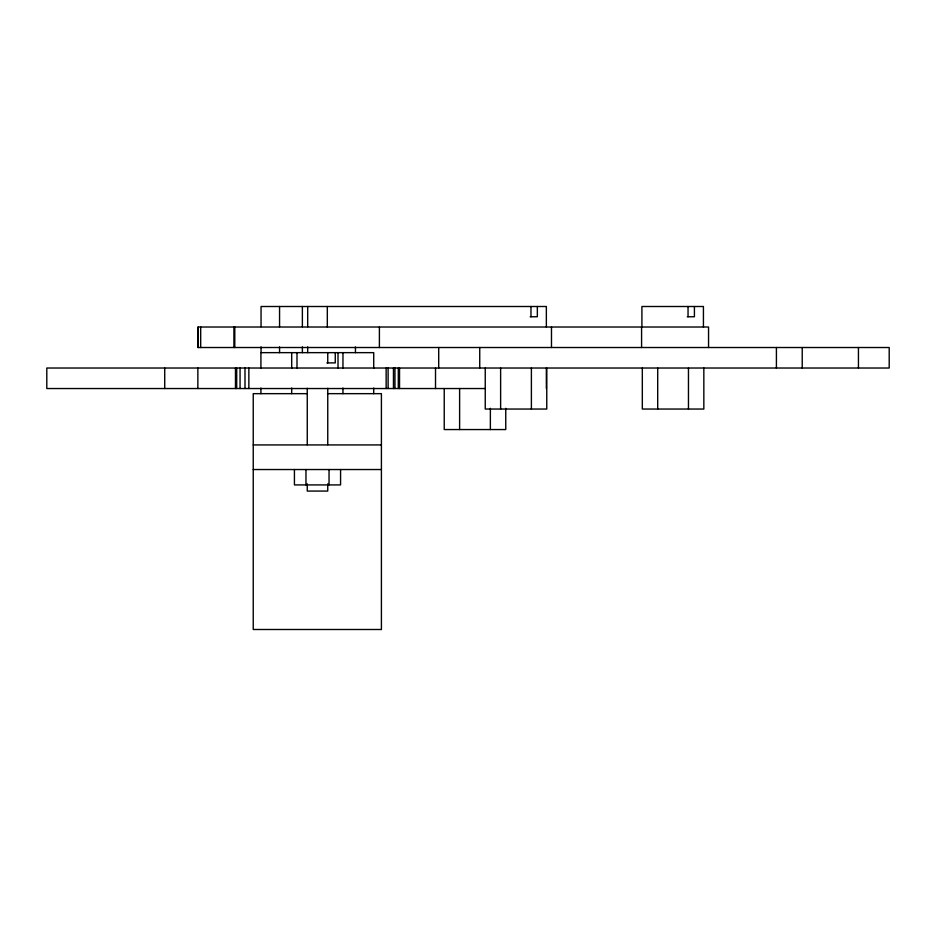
<?xml version="1.0" encoding="UTF-8"?>
<svg xmlns="http://www.w3.org/2000/svg" width="936" height="936" viewBox="0 0 936 936"><rect width="100%" height="100%" fill="white"/><g stroke="black" fill="none" stroke-linecap="round" stroke-linejoin="round"><path stroke-width="1.4" d="M530.197 316.754L537.346 316.754L537.346 306.505M687.281 316.754L694.418 316.754L694.418 306.505M326.863 362.899L335.263 362.899L335.263 352.65M485.105 388.534L46.8 388.534L46.8 368.024L889.2 368.024L889.2 347.513L197.987 347.513L197.987 327.015L708.552 327.015L708.552 347.513M307.125 393.658L253.235 393.658L253.235 629.495L381.408 629.495L381.408 393.658L327.518 393.658M253.235 444.928L381.408 444.928M253.235 469.533L381.408 469.533M858.441 347.513L858.441 368.024M802.222 347.513L802.222 368.024M776.412 347.513L776.412 368.024M703.837 368.024L703.837 409.044L642.318 409.044L642.318 368.024M703.427 327.015L703.427 306.505L641.909 306.505L641.909 327.015M688.463 368.024L688.463 409.044M688.042 306.505L688.042 316.754M657.704 368.024L657.704 409.044M641.581 327.015L641.581 347.513M551.48 327.015L551.48 347.513M546.764 368.024L546.764 409.044L485.246 409.044L485.246 368.024M546.355 327.015L546.355 306.505L261.05 306.505L261.05 326.687M546.355 368.024L546.355 388.534M531.391 368.024L531.391 409.044M530.969 306.505L530.969 316.754M505.756 408.33L505.756 429.554L444.226 429.554L444.226 388.534M500.62 368.024L500.62 409.044M490.37 408.33L490.37 429.554M479.735 347.513L479.735 368.024M459.611 388.534L459.611 429.554M438.703 347.513L438.703 368.024M435.521 368.024L435.521 388.534M399.532 368.024L399.532 388.534M398.303 368.024L398.303 388.534M394.957 368.024L394.957 388.534M393.459 368.024L393.459 388.534M388.112 368.024L388.112 388.534M386.147 368.024L386.147 388.534M379.396 327.015L379.396 347.513M373.721 368.199L373.721 352.65L260.922 352.65L260.922 368.199M373.721 388.007L373.721 393.658M355.446 346.952L355.446 352.65M342.962 352.65L342.962 368.199M342.962 388.007L342.962 393.658M340.575 469.533L340.575 484.918L294.43 484.918L294.43 469.533M338.013 352.65L338.013 368.024M329.039 469.533L329.039 484.918M327.752 352.65L327.752 362.899M327.752 388.288L327.752 444.752M327.752 483.83L327.752 491.072L307.254 491.072L307.254 483.83M327.319 306.505L327.319 327.015M307.687 306.505L307.687 326.687M307.687 346.882L307.687 352.65M307.254 388.288L307.254 444.752M305.967 469.533L305.967 484.918M302.375 306.505L302.375 326.687M302.375 346.882L302.375 352.65M296.993 352.65L296.993 368.024M291.693 352.65L291.693 368.199M291.693 388.007L291.693 393.658M279.56 306.505L279.56 326.687M279.56 346.882L279.56 352.65M261.05 346.882L261.05 352.65M260.922 388.007L260.922 393.658M248.859 368.024L248.859 388.534M244.998 368.024L244.998 388.534M240.049 368.024L240.049 388.534M236.703 368.024L236.703 388.534M235.474 368.024L235.474 388.534M234.784 327.015L234.784 347.513M233.918 327.015L233.918 347.513M200.69 327.015L200.69 347.513M198.151 327.015L198.151 347.513M197.859 368.024L197.859 388.534M164.724 368.024L164.724 388.534"/></g></svg>
